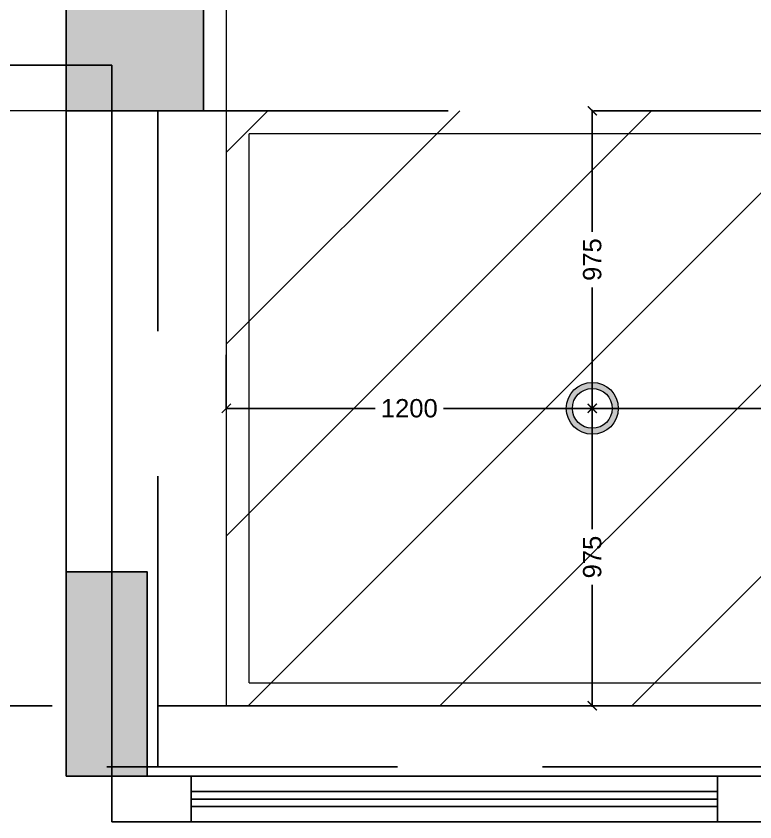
# Model space of a CAD drawing. Header units: millimetres. Extents: x 1464389 to 1998638, y -29162 to 256806.
# Drawn here: x 1724231 to 1726654, y 198553 to 201195 of the extents above; entities that cross this region are included whole.
import ezdxf

# ---------------------------------------------------------------- set-up
doc = ezdxf.new("R2010")
doc.units = ezdxf.units.MM
doc.header["$LTSCALE"] = 15
doc.header["$PDMODE"] = 35
doc.linetypes.add('HIDDEN', pattern=[9.525, 6.35, -3.175])
doc.layers.get('0').update_dxf_attribs({"lineweight": 5})
for name, color, linetype in [('A-WNDW', 4, 'Continuous'), ('COLUMN', 14, 'Continuous'), ('GFC Walls', 14, 'Continuous'), ('S-beamline-7', 8, 'HIDDEN'), ('S-col-3', 3, 'Continuous'), ('S-rcshd-252', 252, 'Continuous')]:
    doc.layers.add(name, color=color, linetype=linetype)
doc.layers.add('dimension', color=1, linetype='Continuous', lineweight=25)
doc.styles.add('ARIAL', font='arial.ttf')
doc.dimstyles.new('SC-25', dxfattribs={"dimtxt": 60, "dimasz": 30, "dimexe": 0, "dimexo": 0, "dimgap": 25, "dimtad": 0, "dimdec": 0, "dimzin": 0, "dimdsep": 46, "dimtxsty": 'ARIAL', "dimblk": 'ARCHTICK', "dimcen": 0.09, "dimdle": 3, "dimclrd": 251, "dimclre": 251, "dimclrt": 1, "dimadec": 0, "dimazin": 0, "dimtfac": 1, "dimtdec": 0, "dimtofl": 0, "dimtmove": 0, "dimatfit": 2, "dimfxl": 100, "dimtolj": 1, "dimtzin": 0, "dimarcsym": 0})

# ---------------------------------------------------------------- blocks, each defined once
blk = doc.blocks.new('C')
at = {"layer": 'S-rcshd-252'}
h = blk.add_hatch(color=1, dxfattribs=at)
h.dxf.hatch_style = 1
h.paths.add_polyline_path([(2188410.8, 910773.9), (2187960.8, 910773.9), (2187960.8, 909873.9), (2188260.8, 909873.9), (2188410.8, 909873.9)])
h.paths.add_polyline_path([(2188410.8, 899640.6), (2188260.8, 899640.6), (2187960.8, 899640.6), (2187960.8, 898740.6), (2188410.8, 898740.6)])
h.paths.add_polyline_path([(2188710.8, 896750.2), (2187960.8, 896750.2), (2187960.8, 896550.3), (2188710.8, 896550.3)])
h.paths.add_polyline_path([(2193256.1, 899640.7), (2192781.1, 899640.7), (2192781.1, 898685.7), (2193256.1, 898685.7)])
h.paths.add_polyline_path([(2193196.1, 896750.3), (2193134.9, 896750.3), (2193134.9, 896550.3), (2193196.1, 896550.3)])
h.paths.add_polyline_path([(2193346.1, 896613.9), (2193196.1, 896613.9), (2193196.1, 896550.3), (2193346.1, 896550.3)])
h.paths.add_polyline_path([(2193736.1, 896750.3), (2193196.1, 896750.3), (2193196.1, 896613.9), (2193736.1, 896613.9)])
h.paths.add_polyline_path([(2193886.1, 896613.9), (2193736.1, 896613.9), (2193346.1, 896613.9), (2193346.1, 896550.3), (2193886.1, 896550.3)])
h.paths.add_polyline_path([(2193886.1, 896750.3), (2193736.1, 896750.3), (2193736.1, 896613.9), (2193886.1, 896613.9)])
h.paths.add_polyline_path([(2198475.1, 899035.7), (2198000.1, 899035.7), (2198000.1, 898722.4), (2198475.1, 898720.3)])
h.paths.add_polyline_path([(2198475.1, 899650.7), (2198000.1, 899650.7), (2198000.1, 899035.7), (2198475.1, 899035.7)])
h.paths.add_polyline_path([(2203030.1, 897189.7), (2202880.1, 897189.7), (2202880.1, 896750.3), (2203030.1, 896750.3)])
h.paths.add_polyline_path([(2203145.1, 897189.7), (2203030.1, 897189.7), (2203030.1, 896750.3), (2203145.1, 896750.3)])
h.paths.add_polyline_path([(2203145.1, 896750.3), (2203030.1, 896750.3), (2203030.1, 896550.3), (2203145.1, 896550.3)])
h.paths.add_polyline_path([(2203030.1, 896750.3), (2202880.1, 896750.3), (2202880.1, 896550.3), (2203030.1, 896550.3)])
h.paths.add_polyline_path([(2203030.1, 896550.3), (2202880.1, 896550.3), (2202880.1, 896519.7), (2203030.1, 896519.7)])
h.paths.add_polyline_path([(2203145.1, 896550.3), (2203030.1, 896550.3), (2203030.1, 896519.7), (2203145.1, 896519.7)])
h.paths.add_polyline_path([(2208039.1, 896750.3), (2207774.1, 896750.3), (2207774.1, 896550.3), (2208039.1, 896550.3)])
h.paths.add_polyline_path([(2208039.1, 897189.7), (2207774.1, 897189.7), (2207774.1, 896750.3), (2208039.1, 896750.3)])
h.paths.add_polyline_path([(2208039.1, 896550.3), (2207774.1, 896550.3), (2207774.1, 896519.7), (2208039.1, 896519.7)])
h.paths.add_polyline_path([(2208039.1, 901490.7), (2207774.1, 901490.7), (2207774.1, 900690.7), (2208039.1, 900690.7)])
h.paths.add_polyline_path([(2208039.1, 905637.7), (2207694.1, 905637.7), (2207694.1, 904837.7), (2208039.1, 904837.7)])
h.paths.add_polyline_path([(2208039.1, 909711.8), (2207694.1, 909711.7), (2207694.1, 908911.8), (2208039.1, 908911.8)])
h.paths.add_polyline_path([(2203059.9, 910773.9), (2202609.9, 910773.9), (2202609.9, 909873.9), (2203059.9, 909873.9)])
h.paths.add_polyline_path([(2198475.1, 910773.9), (2198025.1, 910773.9), (2198025.1, 909873.9), (2198475.1, 909873.9)])
h.paths.add_polyline_path([(2193259.9, 910773.9), (2192809.9, 910773.9), (2192809.9, 909873.9), (2193259.9, 909873.9)])
h = blk.add_hatch(color=1, dxfattribs=at)
h.dxf.hatch_style = 1
h.paths.add_polyline_path([(2203330.1, 899650.7), (2202880.1, 899650.7), (2202880.1, 898850.7), (2203030.1, 898850.7), (2203030.1, 898700.7), (2203330.1, 898700.7)])
h.paths.add_polyline_path([(2203030.1, 898850.7), (2202880.1, 898850.7), (2202880.1, 898700.7), (2203030.1, 898700.7)], flags=17)
at = {"layer": 'COLUMN', "color": 240, "true_color": 0xed1f24}
blk.add_lwpolyline([(2203330.1, 899650.7), (2202880.1, 899650.7), (2202880.1, 898700.7), (2203330.1, 898700.7)], close=True, dxfattribs=at)
at = {"layer": 'S-col-3', "color": 1, "lineweight": -3, "ltscale": 0.15}
blk.add_lwpolyline([(2202880.1, 896519.7), (2203145.1, 896519.7), (2203145.1, 897189.7), (2202880.1, 897189.7)], close=True, dxfattribs=at)
blk = doc.blocks.new('3rd floor beam')
at = {"layer": 'S-beamline-7', "color": 9, "ltscale": 10, "true_color": 0xc7c8ca}
for points in [[(2199164.3, 735997), (2199164.3, 738147.4), (2203758.3, 738147.4), (2203758.3, 736197), (2199164.3, 736197)], [(2182149.3, 736197), (2205665.3, 736197)], [(2205665.3, 735997), (2182149.3, 735997)]]:
    blk.add_lwpolyline(points, dxfattribs=at)
blk = doc.blocks.new('outer wall')
at = {"layer": 'A-WNDW', "ltscale": 0.5}
blk.add_lwpolyline([(892191.9, -160281.1), (893917.9, -160281.1), (893917.9, -160331.1), (892191.9, -160331.1)], close=True, dxfattribs=at)
blk.add_lwpolyline([(892191.9, -160306.1), (893917.9, -160306.1)], dxfattribs=at)
at = {"layer": 'GFC Walls'}
for p, q in [((891931.9, -157900.1), (889760.9, -157900.1)), ((891931.9, -160231.1), (891931.9, -157900.1)), ((882787.9, -158010.1), (891781.9, -158050.1)), ((891781.9, -160231.1), (891781.9, -158050.1)), ((891931.9, -158050.1), (891781.9, -158050.1)), ((891781.9, -160231.1), (896940.9, -160231.1)), ((891931.9, -160381.1), (891931.9, -160231.1)), ((892191.9, -160381.1), (892191.9, -160231.1)), ((893917.9, -160381.1), (893917.9, -160231.1)), ((891931.9, -160381.1), (898582.9, -160381.1))]:
    blk.add_line(p, q, dxfattribs=at)
blk.add_lwpolyline([(891781.9, -158050.1), (892231.9, -158050.1), (892231.9, -157100.1), (891781.9, -157100.1)], close=True, dxfattribs=at)
blk = doc.blocks.new('Hanging light')
h = blk.add_hatch(color=30)
h.dxf.hatch_style = 1
h.set_gradient(color1=(242, 103, 34), color2=(255, 255, 0), name='CYLINDER')
h.paths.add_polyline_path([(163326.4, 34665.3, 1), (163155.9, 34665.3, 1)])
h.paths.add_polyline_path([(163175.9, 34665.3, -1), (163306.4, 34665.3, -1)], flags=16)
at = {"color": 3}
for radius in [85.2, 65.2]:
    blk.add_circle((163241.2, 34665.3), radius, dxfattribs=at)
blk = doc.blocks.new('_ArchTick')
at = {"color": 0, "linetype": 'ByBlock', "const_width": 0.15}
blk.add_lwpolyline([(-0.5, -0.5), (0.5, 0.5)], dxfattribs=at)
blk = doc.blocks.new('*D980')
at = {"layer": 'Defpoints', "color": 0, "ltscale": 0.25, "transparency": 16777216}
for p in [(1726120.3, 199908.7), (1728089.3, 199908.7), (1728089.3, 199908.7)]:
    blk.add_point(p, dxfattribs=at)
at = {"layer": 'dimension', "color": 251, "lineweight": -2, "ltscale": 0.25, "transparency": 16777216}
for p, q in [((1726117.3, 199908.7), (1726993, 199908.7)), ((1728092.3, 199908.7), (1727216.7, 199908.7)), ((1728089.3, 199908.7), (1728089.3, 199908.7))]:
    blk.add_line(p, q, dxfattribs=at)
at = {"layer": 'dimension', "color": 251, "lineweight": -2, "ltscale": 0.25, "transparency": 16777216, "xscale": 30, "yscale": 30, "zscale": 30, "rotation": 180}
blk.add_blockref('_ArchTick', (1726120.3, 199908.7), dxfattribs=at)
at = {"layer": 'dimension', "color": 251, "lineweight": -2, "ltscale": 0.25, "transparency": 16777216, "xscale": 30, "yscale": 30, "zscale": 30}
blk.add_blockref('_ArchTick', (1728089.3, 199908.7), dxfattribs=at)
at = {"layer": 'dimension', "color": 1, "ltscale": 0.25, "transparency": 16777216, "insert": (1727104.8, 199908.7), "char_height": 60, "attachment_point": 5, "style": 'ARIAL'}
blk.add_mtext('\\A1;1969', dxfattribs=at)
blk = doc.blocks.new('*D984')
at = {"layer": 'Defpoints', "color": 0, "ltscale": 0.25, "transparency": 16777216}
for p in [(1726120.3, 199908.7), (1726120.3, 198933.5), (1726120.3, 198933.5)]:
    blk.add_point(p, dxfattribs=at)
at = {"layer": 'dimension', "color": 251, "lineweight": -2, "ltscale": 0.25, "transparency": 16777216}
for p, q in [((1726120.3, 199911.7), (1726120.3, 199512.6)), ((1726120.3, 199908.7), (1726120.3, 199908.7)), ((1726120.3, 198930.5), (1726120.3, 199329.6)), ((1726120.3, 198933.5), (1726120.3, 198933.5))]:
    blk.add_line(p, q, dxfattribs=at)
at = {"layer": 'dimension', "color": 251, "lineweight": -2, "ltscale": 0.25, "transparency": 16777216, "xscale": 30, "yscale": 30, "zscale": 30}
for p, rotation in [((1726120.3, 199908.7), 90), ((1726120.3, 198933.5), 270)]:
    blk.add_blockref('_ArchTick', p, dxfattribs=dict(at, rotation=rotation))
at = {"layer": 'dimension', "color": 1, "ltscale": 0.25, "transparency": 16777216, "insert": (1726120.3, 199421.1), "char_height": 60, "attachment_point": 5, "rotation": 90, "style": 'ARIAL'}
blk.add_mtext('\\A1;975', dxfattribs=at)
blk = doc.blocks.new('*D985')
at = {"layer": 'Defpoints', "color": 0, "ltscale": 0.25, "transparency": 16777216}
for p in [(1726120.3, 200883.9), (1726120.3, 200883.9), (1726120.3, 199908.7)]:
    blk.add_point(p, dxfattribs=at)
at = {"layer": 'dimension', "color": 251, "lineweight": -2, "ltscale": 0.25, "transparency": 16777216}
for p, q in [((1726120.3, 200886.9), (1726120.3, 200487.8)), ((1726120.3, 200883.9), (1726120.3, 200883.9)), ((1726120.3, 199905.7), (1726120.3, 200304.8)), ((1726120.3, 199908.7), (1726120.3, 199908.7))]:
    blk.add_line(p, q, dxfattribs=at)
at = {"layer": 'dimension', "color": 251, "lineweight": -2, "ltscale": 0.25, "transparency": 16777216, "xscale": 30, "yscale": 30, "zscale": 30}
for p, rotation in [((1726120.3, 200883.9), 90), ((1726120.3, 199908.7), 270)]:
    blk.add_blockref('_ArchTick', p, dxfattribs=dict(at, rotation=rotation))
at = {"layer": 'dimension', "color": 1, "ltscale": 0.25, "transparency": 16777216, "insert": (1726120.3, 200396.3), "char_height": 60, "attachment_point": 5, "rotation": 90, "style": 'ARIAL'}
blk.add_mtext('\\A1;975', dxfattribs=at)
blk = doc.blocks.new('*D989')
at = {"layer": 'Defpoints', "color": 0, "ltscale": 0.25, "transparency": 16777216}
for p in [(1724920.3, 200083.7), (1724920.3, 199908.7), (1726120.3, 199908.7)]:
    blk.add_point(p, dxfattribs=at)
at = {"layer": 'dimension', "color": 251, "lineweight": -2, "ltscale": 0.25, "transparency": 16777216}
for p, q in [((1724920.3, 200083.7), (1724920.3, 199908.7)), ((1724917.3, 199908.7), (1725408.7, 199908.7)), ((1726123.3, 199908.7), (1725632, 199908.7)), ((1726120.3, 199908.7), (1726120.3, 199908.7))]:
    blk.add_line(p, q, dxfattribs=at)
at = {"layer": 'dimension', "color": 251, "lineweight": -2, "ltscale": 0.25, "transparency": 16777216, "xscale": 30, "yscale": 30, "zscale": 30, "rotation": 180}
blk.add_blockref('_ArchTick', (1724920.3, 199908.7), dxfattribs=at)
at = {"layer": 'dimension', "color": 251, "lineweight": -2, "ltscale": 0.25, "transparency": 16777216, "xscale": 30, "yscale": 30, "zscale": 30}
blk.add_blockref('_ArchTick', (1726120.3, 199908.7), dxfattribs=at)
at = {"layer": 'dimension', "color": 1, "ltscale": 0.25, "transparency": 16777216, "insert": (1725520.3, 199908.7), "char_height": 60, "attachment_point": 5, "style": 'ARIAL'}
blk.add_mtext('\\A1;1200', dxfattribs=at)

msp = doc.modelspace()

# ---------------------------------------------------------------- hatches: boundary and pattern name
at = {"true_color": 0x636466}
h = msp.add_hatch(dxfattribs=at)
h.set_pattern_fill('ANSI31', color=251, scale=140)
h.set_pattern_definition([(45, (845976.2, -70323.26), (-314.30896, 314.30896), [])])
h.paths.add_polyline_path([(1729289.3, 200883.9), (1724920.3, 200883.9), (1724920.3, 198933.5), (1729289.3, 198933.5)])
h.paths.add_polyline_path([(1731004.3, 200883.9), (1729554.3, 200883.9), (1729554.3, 198933.5), (1731004.3, 198933.5)])
h.paths.add_polyline_path([(1731004.3, 207279.9), (1729554.3, 207279.9), (1729554.3, 201233.9), (1731004.3, 201233.9)])

# ---------------------------------------------------------------- linework, layer by layer
at = {"ltscale": 0.25}
msp.add_line((1724920.3, 201233.9), (1724920.3, 198933.5), dxfattribs=at)
at = {"color": 32, "true_color": 0xcd6928}
for points in [[(1729214.3, 200808.9), (1724995.3, 200808.9)], [(1724995.3, 199008.5), (1724995.3, 200808.9)], [(1724995.3, 199008.5), (1729214.3, 199008.5)]]:
    msp.add_lwpolyline(points, dxfattribs=at)
at = {"layer": 'COLUMN', "color": 240, "true_color": 0xed1f24}
msp.add_lwpolyline([(1724395.3, 200883.9), (1724845.3, 200883.9), (1724845.3, 201833.9), (1724395.3, 201833.9), (1724395.3, 200883.9)], dxfattribs=at)
msp.add_lwpolyline([(1724395.3, 198702.9), (1724660.3, 198702.9), (1724660.3, 199372.9), (1724395.3, 199372.9)], close=True, dxfattribs=at)

# ---------------------------------------------------------------- block references
for name, p in [('outer wall', (832613.4, 358934)), ('Hanging light', (1562879.2, 165243.4))]:
    msp.add_blockref(name, p)
for name, p in [('3rd floor beam', (-474469, -537263.5)), ('C', (-478484.8, -697816.8))]:
    msp.add_blockref(name, p, dxfattribs=at)

# ---------------------------------------------------------------- dimensions: what is measured, and where the dimension line sits
at = {"layer": 'dimension', "ltscale": 0.25}
for base, p2, picture, middle in [((1726120.3, 200883.9), (1726120.3, 200883.9), '*D985', (1726120.3, 200396.3)), ((1726120.3, 198933.5), (1726120.3, 198933.5), '*D984', (1726120.3, 199421.1))]:
    dim = msp.add_linear_dim(base=base, p1=(1726120.3, 199908.7), p2=p2, angle=90, dimstyle='SC-25', dxfattribs=at)
    dim.commit()
    dim.dimension.update_dxf_attribs({"geometry": picture, "text_midpoint": middle})
for base, p2, picture, middle in [((1724920.3, 199908.7), (1724920.3, 200083.7), '*D989', (1725520.3, 199908.7)), ((1728089.3, 199908.7), (1728089.3, 199908.7), '*D980', (1727104.8, 199908.7))]:
    dim = msp.add_linear_dim(base=base, p1=(1726120.3, 199908.7), p2=p2, dimstyle='SC-25', dxfattribs=at)
    dim.commit()
    dim.dimension.update_dxf_attribs({"geometry": picture, "text_midpoint": middle})

doc.saveas('drawing.dxf')
